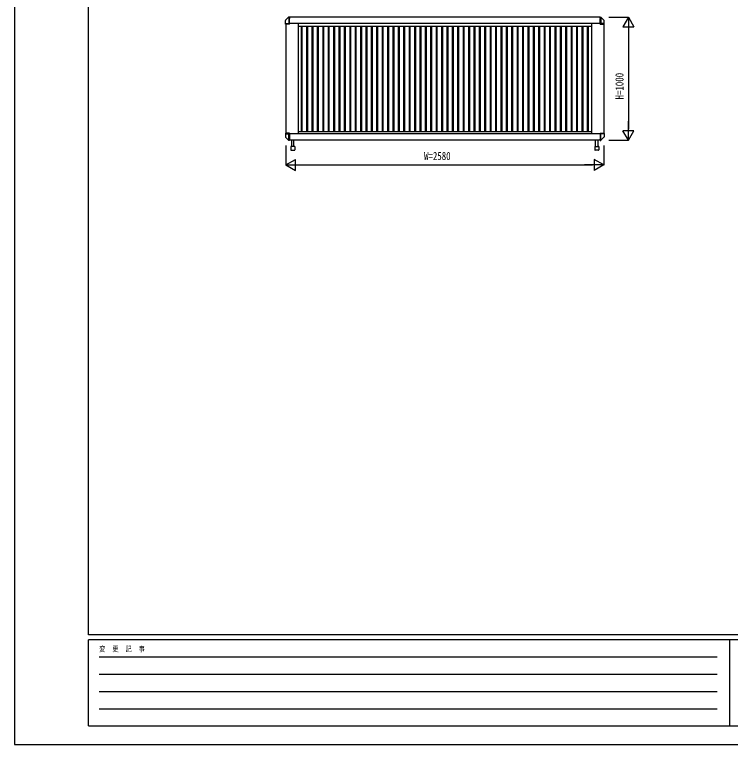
# Model space of a CAD drawing. Units: millimetres, scale not verified. Extents: x -8410 to 8410, y -5940 to 5940.
# Drawn here: x -8410 to -2602, y -5940 to -16 of the extents above; entities that cross this region are included whole.
import ezdxf
from ezdxf.enums import TextEntityAlignment as Align

# ---------------------------------------------------------------- set-up
doc = ezdxf.new("R2010")
doc.units = ezdxf.units.MM
doc.header["$LTSCALE"] = 30
for name, color, linetype in [('0-2_YKK_A1', 4, 'Continuous'), ('0-3_YKK_D', 6, 'Continuous'), ('0-4_YKK_ZWAK', 7, 'Continuous')]:
    doc.layers.add(name, color=color, linetype=linetype)
doc.styles.add('ＭＳ ゴシック', font='')
doc.styles.get('ＭＳ ゴシック').set_extended_font_data('MS Gothic')

msp = doc.modelspace()

# ---------------------------------------------------------------- linework, layer by layer
at = {"layer": '0-2_YKK_A1'}
for p, q in [((-6186.66, -36.86), (-6211.74, -61.69)), ((-6186.64, -36.87), (-6186.64, -36.89)), ((-6185.68, -36.16), (-6185.68, -72.71)), ((-6180.96, -35.91), (-6185.01, -36.12)), ((-6185.01, -36.16), (-6185.01, -36.14)), ((-6180.96, -41.84), (-6180.96, -35.91)), ((-3658.96, -36.21), (-6180.96, -36.21)), ((-6180.96, -41.84), (-6180.96, -46.54)), ((-6180.96, -72.71), (-6180.96, -46.54)), ((-3658.96, -35.91), (-3654.91, -36.12)), ((-3658.96, -41.84), (-3658.96, -35.91)), ((-3658.96, -41.84), (-3658.96, -46.54)), ((-3658.96, -72.71), (-3658.96, -46.54)), ((-3654.91, -36.16), (-3654.91, -36.14)), ((-3654.24, -36.16), (-3654.24, -72.71)), ((-3653.28, -36.87), (-3653.28, -36.89)), ((-3653.26, -36.86), (-3628.18, -61.69)), ((-6212.46, -70.48), (-6212.46, -63.45)), ((-6212.46, -80.63), (-6212.46, -70.48)), ((-6212.46, -88.21), (-6212.46, -80.63)), ((-6212.46, -92.21), (-6212.46, -88.21)), ((-6212.46, -88.21), (-6186.05, -88.21)), ((-6210.6, -93.21), (-6211.46, -93.21)), ((-6180.96, -93.21), (-6210.6, -93.21)), ((-6209.96, -93.21), (-6209.96, -979.21)), ((-6185.87, -88.21), (-6186.05, -88.21)), ((-6185.87, -88.21), (-6180.96, -88.21)), ((-6180.96, -88.21), (-6180.96, -72.71)), ((-3658.96, -88.21), (-6180.96, -88.21)), ((-6180.96, -92.21), (-6180.96, -88.21)), ((-6180.96, -92.21), (-6180.96, -93.21)), ((-6109.96, -88.21), (-6109.96, -985.21)), ((-6109.96, -108.21), (-3729.96, -108.21)), ((-6085.66, -108.21), (-6085.66, -964.21)), ((-6075.66, -964.21), (-6075.66, -108.21)), ((-6041.86, -108.21), (-6041.86, -964.21)), ((-6031.86, -964.21), (-6031.86, -108.21)), ((-5998.06, -108.21), (-5998.06, -964.21)), ((-5988.06, -964.21), (-5988.06, -108.21)), ((-5954.26, -108.21), (-5954.26, -964.21)), ((-5944.26, -964.21), (-5944.26, -108.21)), ((-5910.46, -108.21), (-5910.46, -964.21)), ((-5900.46, -964.21), (-5900.46, -108.21)), ((-5866.66, -108.21), (-5866.66, -964.21)), ((-5856.66, -964.21), (-5856.66, -108.21)), ((-5822.86, -108.21), (-5822.86, -964.21)), ((-5812.86, -964.21), (-5812.86, -108.21)), ((-5779.06, -108.21), (-5779.06, -964.21)), ((-5769.06, -964.21), (-5769.06, -108.21)), ((-5735.26, -108.21), (-5735.26, -964.21)), ((-5725.26, -964.21), (-5725.26, -108.21)), ((-5691.46, -108.21), (-5691.46, -964.21)), ((-5681.46, -964.21), (-5681.46, -108.21)), ((-5647.66, -108.21), (-5647.66, -964.21)), ((-5637.66, -964.21), (-5637.66, -108.21)), ((-5603.86, -108.21), (-5603.86, -964.21)), ((-5593.86, -964.21), (-5593.86, -108.21)), ((-5560.06, -108.21), (-5560.06, -964.21)), ((-5550.06, -964.21), (-5550.06, -108.21)), ((-5516.26, -108.21), (-5516.26, -964.21)), ((-5506.26, -964.21), (-5506.26, -108.21)), ((-5472.46, -108.21), (-5472.46, -964.21)), ((-5462.46, -964.21), (-5462.46, -108.21)), ((-5428.66, -108.21), (-5428.66, -964.21)), ((-5418.66, -964.21), (-5418.66, -108.21)), ((-5384.86, -108.21), (-5384.86, -964.21)), ((-5374.86, -964.21), (-5374.86, -108.21)), ((-5341.06, -108.21), (-5341.06, -964.21)), ((-5331.06, -964.21), (-5331.06, -108.21)), ((-5297.26, -108.21), (-5297.26, -964.21)), ((-5287.26, -964.21), (-5287.26, -108.21)), ((-5253.46, -108.21), (-5253.46, -964.21)), ((-5243.46, -964.21), (-5243.46, -108.21)), ((-5209.66, -108.21), (-5209.66, -964.21)), ((-5199.66, -964.21), (-5199.66, -108.21)), ((-5165.86, -108.21), (-5165.86, -964.21)), ((-5155.86, -964.21), (-5155.86, -108.21)), ((-5122.06, -108.21), (-5122.06, -964.21)), ((-5112.06, -964.21), (-5112.06, -108.21)), ((-5078.26, -108.21), (-5078.26, -964.21)), ((-5068.26, -964.21), (-5068.26, -108.21)), ((-5034.46, -108.21), (-5034.46, -964.21)), ((-5024.46, -964.21), (-5024.46, -108.21)), ((-4990.66, -108.21), (-4990.66, -964.21)), ((-4980.66, -964.21), (-4980.66, -108.21)), ((-4946.86, -108.21), (-4946.86, -964.21)), ((-4936.86, -964.21), (-4936.86, -108.21)), ((-4903.06, -108.21), (-4903.06, -964.21)), ((-4893.06, -964.21), (-4893.06, -108.21)), ((-4859.26, -108.21), (-4859.26, -964.21)), ((-4849.26, -964.21), (-4849.26, -108.21)), ((-4815.46, -108.21), (-4815.46, -964.21)), ((-4805.46, -964.21), (-4805.46, -108.21)), ((-4771.66, -108.21), (-4771.66, -964.21)), ((-4761.66, -964.21), (-4761.66, -108.21)), ((-4727.86, -108.21), (-4727.86, -964.21)), ((-4717.86, -964.21), (-4717.86, -108.21)), ((-4684.06, -108.21), (-4684.06, -964.21)), ((-4674.06, -964.21), (-4674.06, -108.21)), ((-4640.26, -108.21), (-4640.26, -964.21)), ((-4630.26, -964.21), (-4630.26, -108.21)), ((-4596.46, -108.21), (-4596.46, -964.21)), ((-4586.46, -964.21), (-4586.46, -108.21)), ((-4552.66, -108.21), (-4552.66, -964.21)), ((-4542.66, -964.21), (-4542.66, -108.21)), ((-4508.86, -108.21), (-4508.86, -964.21)), ((-4498.86, -964.21), (-4498.86, -108.21)), ((-4465.06, -108.21), (-4465.06, -964.21)), ((-4455.06, -964.21), (-4455.06, -108.21)), ((-4421.26, -108.21), (-4421.26, -964.21)), ((-4411.26, -964.21), (-4411.26, -108.21)), ((-4377.46, -108.21), (-4377.46, -964.21)), ((-4367.46, -964.21), (-4367.46, -108.21)), ((-4333.66, -108.21), (-4333.66, -964.21)), ((-4323.66, -964.21), (-4323.66, -108.21)), ((-4289.86, -108.21), (-4289.86, -964.21)), ((-4279.86, -964.21), (-4279.86, -108.21)), ((-4246.06, -108.21), (-4246.06, -964.21)), ((-4236.06, -964.21), (-4236.06, -108.21)), ((-4202.26, -108.21), (-4202.26, -964.21)), ((-4192.26, -964.21), (-4192.26, -108.21)), ((-4158.46, -108.21), (-4158.46, -964.21)), ((-4148.46, -964.21), (-4148.46, -108.21)), ((-4114.66, -108.21), (-4114.66, -964.21)), ((-4104.66, -964.21), (-4104.66, -108.21)), ((-4070.86, -108.21), (-4070.86, -964.21)), ((-4060.86, -964.21), (-4060.86, -108.21)), ((-4027.06, -108.21), (-4027.06, -964.21)), ((-4017.06, -964.21), (-4017.06, -108.21)), ((-3983.26, -108.21), (-3983.26, -964.21)), ((-3973.26, -964.21), (-3973.26, -108.21)), ((-3939.46, -108.21), (-3939.46, -964.21)), ((-3929.46, -964.21), (-3929.46, -108.21)), ((-3895.66, -108.21), (-3895.66, -964.21)), ((-3885.66, -964.21), (-3885.66, -108.21)), ((-3851.86, -108.21), (-3851.86, -964.21)), ((-3841.86, -964.21), (-3841.86, -108.21)), ((-3808.06, -108.21), (-3808.06, -964.21)), ((-3798.06, -964.21), (-3798.06, -108.21)), ((-3764.26, -108.21), (-3764.26, -964.21)), ((-3754.26, -964.21), (-3754.26, -108.21)), ((-3729.96, -88.21), (-3729.96, -984.21)), ((-3658.96, -88.21), (-3658.96, -72.71)), ((-3658.96, -92.21), (-3658.96, -88.21)), ((-3654.05, -88.21), (-3658.96, -88.21)), ((-3658.96, -92.21), (-3658.96, -93.21)), ((-3658.96, -93.21), (-3629.32, -93.21)), ((-3654.05, -88.21), (-3653.87, -88.21)), ((-3627.46, -88.21), (-3653.87, -88.21)), ((-3629.96, -93.21), (-3629.96, -979.21)), ((-3629.32, -93.21), (-3628.46, -93.21)), ((-3627.46, -70.48), (-3627.46, -63.45)), ((-3627.46, -80.63), (-3627.46, -70.48)), ((-3627.46, -88.21), (-3627.46, -80.63)), ((-3627.46, -92.21), (-3627.46, -88.21)), ((-6212.46, -980.21), (-6212.46, -984.21)), ((-6212.46, -984.21), (-6212.46, -991.79)), ((-6212.46, -984.21), (-6186.05, -984.21)), ((-6212.46, -991.79), (-6212.46, -1001.93)), ((-6212.46, -1001.93), (-6212.46, -1008.97)), ((-6210.6, -979.21), (-6211.46, -979.21)), ((-6180.96, -979.21), (-6210.6, -979.21)), ((-6185.87, -984.21), (-6186.05, -984.21)), ((-6185.87, -984.21), (-6180.96, -984.21)), ((-6185.68, -1036.26), (-6185.68, -999.7)), ((-6180.96, -980.21), (-6180.96, -979.21)), ((-6180.96, -980.21), (-6180.96, -984.21)), ((-3658.96, -984.21), (-6180.96, -984.21)), ((-6180.96, -984.21), (-6180.96, -999.7)), ((-6180.96, -999.7), (-6180.96, -1025.87)), ((-6109.96, -964.21), (-3729.96, -964.21)), ((-3658.96, -979.21), (-3629.32, -979.21)), ((-3658.96, -980.21), (-3658.96, -979.21)), ((-3658.96, -980.21), (-3658.96, -984.21)), ((-3658.96, -984.21), (-3658.96, -999.7)), ((-3654.05, -984.21), (-3658.96, -984.21)), ((-3658.96, -999.7), (-3658.96, -1025.87)), ((-3654.24, -1036.26), (-3654.24, -999.7)), ((-3654.05, -984.21), (-3653.87, -984.21)), ((-3627.46, -984.21), (-3653.87, -984.21)), ((-3629.32, -979.21), (-3628.46, -979.21)), ((-3627.46, -980.21), (-3627.46, -984.21)), ((-3627.46, -984.21), (-3627.46, -991.79)), ((-3627.46, -991.79), (-3627.46, -1001.93)), ((-3627.46, -1001.93), (-3627.46, -1008.97)), ((-6186.66, -1035.55), (-6211.74, -1010.73)), ((-6186.64, -1035.55), (-6186.64, -1035.53)), ((-6185.01, -1036.26), (-6185.01, -1036.28)), ((-6180.96, -1036.51), (-6185.01, -1036.3)), ((-6180.96, -1030.58), (-6180.96, -1025.87)), ((-6180.96, -1030.58), (-6180.96, -1036.51)), ((-3658.96, -1036.21), (-6180.96, -1036.21)), ((-6162.46, -1036.21), (-6162.46, -1086.21)), ((-6143.46, -1086.21), (-6143.46, -1036.21)), ((-3696.46, -1086.21), (-3696.46, -1036.21)), ((-3677.46, -1036.21), (-3677.46, -1086.21)), ((-3658.96, -1030.58), (-3658.96, -1025.87)), ((-3658.96, -1030.58), (-3658.96, -1036.51)), ((-3658.96, -1036.51), (-3654.91, -1036.3)), ((-3654.91, -1036.26), (-3654.91, -1036.28)), ((-3653.28, -1035.55), (-3653.28, -1035.53)), ((-3653.26, -1035.55), (-3628.18, -1010.73)), ((-6169.51, -1087.21), (-6169.51, -1112.21)), ((-6137.41, -1086.21), (-6168.51, -1086.21)), ((-6165.51, -1116.21), (-6140.41, -1116.21)), ((-6136.41, -1087.21), (-6136.41, -1112.21)), ((-3703.51, -1087.21), (-3703.51, -1112.21)), ((-3702.51, -1086.21), (-3671.41, -1086.21)), ((-3674.41, -1116.21), (-3699.51, -1116.21)), ((-3670.41, -1087.21), (-3670.41, -1112.21))]:
    msp.add_line(p, q, dxfattribs=at)
for points in [[(-6185.68, -72.81), (-6185.69, -73.57), (-6185.73, -77.15), (-6185.77, -80.69), (-6185.8, -82.99), (-6185.83, -85.24), (-6185.86, -87.59), (-6185.87, -88.21)], [(-3654.24, -72.81), (-3654.23, -73.57), (-3654.19, -77.15), (-3654.15, -80.69), (-3654.12, -82.99), (-3654.09, -85.24), (-3654.06, -87.59), (-3654.05, -88.21)], [(-6185.68, -999.61), (-6185.69, -998.85), (-6185.73, -995.27), (-6185.77, -991.73), (-6185.8, -989.43), (-6185.83, -987.18), (-6185.86, -984.83), (-6185.87, -984.21)], [(-3654.24, -999.61), (-3654.23, -998.85), (-3654.19, -995.27), (-3654.15, -991.73), (-3654.12, -989.43), (-3654.09, -987.18), (-3654.06, -984.83), (-3654.05, -984.21)]]:
    msp.add_lwpolyline(points, dxfattribs=at)
for centre, radius, start, end in [((-6184.88, -38.62), 2.5, 93.12962, 135.58389), ((-3655.04, -38.62), 2.5, 44.41611, 86.87038), ((-6209.96, -63.45), 2.5, 135.33594, 180), ((-6211.46, -92.21), 1, 180, 270), ((-3628.46, -92.21), 1, 270, 0), ((-3629.96, -63.45), 2.5, 0, 44.66406), ((-6211.46, -980.21), 1, 90, 180), ((-3628.46, -980.21), 1, 0, 90), ((-6209.96, -1008.97), 2.5, 180, 224.66406), ((-6184.88, -1033.8), 2.5, 224.41611, 266.87038), ((-3655.04, -1033.8), 2.5, 273.12962, 315.58389), ((-3629.96, -1008.97), 2.5, 315.33594, 0), ((-6168.51, -1087.21), 1, 90, 180), ((-6165.51, -1112.21), 4, 180, 270), ((-6140.41, -1112.21), 4, 270, 0), ((-6137.41, -1087.21), 1, 0, 90), ((-3702.51, -1087.21), 1, 90, 180), ((-3699.51, -1112.21), 4, 180, 270), ((-3674.41, -1112.21), 4, 270, 0), ((-3671.41, -1087.21), 1, 0, 90)]:
    msp.add_arc(centre, radius, start, end, dxfattribs=at)
at = {"layer": '0-3_YKK_D'}
for p, q in [((-3588.96, -36.21), (-3428.96, -36.21)), ((-3429.96, -36.21), (-3474.96, -114.15)), ((-3429.96, -36.21), (-3384.96, -114.15)), ((-3429.96, -36.21), (-3429.96, -192.09)), ((-3474.96, -114.15), (-3384.96, -114.15)), ((-3429.96, -126.21), (-3429.96, -946.21)), ((-3429.96, -1036.21), (-3429.96, -880.32)), ((-3429.96, -1036.21), (-3474.96, -958.27)), ((-3384.96, -958.27), (-3474.96, -958.27)), ((-3429.96, -1036.21), (-3384.96, -958.27)), ((-3588.96, -1036.21), (-3428.96, -1036.21)), ((-6209.96, -1077.21), (-6209.96, -1237.21)), ((-3629.96, -1077.21), (-3629.96, -1237.21)), ((-6209.96, -1236.21), (-6132.02, -1191.21)), ((-6209.96, -1236.21), (-6132.02, -1281.21)), ((-6209.96, -1236.21), (-6054.08, -1236.21)), ((-6132.02, -1281.21), (-6132.02, -1191.21)), ((-6119.96, -1236.21), (-3719.96, -1236.21)), ((-3629.96, -1236.21), (-3785.85, -1236.21)), ((-3629.96, -1236.21), (-3707.9, -1191.21)), ((-3707.9, -1191.21), (-3707.9, -1281.21)), ((-3629.96, -1236.21), (-3707.9, -1281.21))]:
    msp.add_line(p, q, dxfattribs=at)
at = {"layer": '0-4_YKK_ZWAK'}
for p, q in [((-7809.96, -5050), (-7809.96, 5550)), ((7790.04, -5050), (-7809.96, -5050)), ((-2609.96, -5090), (-7809.96, -5090)), ((-7809.96, -5790), (-7809.96, -5090)), ((-2609.96, -5090), (-2609.96, -5790)), ((-9.96, -5090), (-2609.96, -5090)), ((-7724.96, -5230), (-2709.96, -5230)), ((-7724.96, -5370), (-2709.96, -5370)), ((-7724.96, -5510), (-2709.96, -5510)), ((-7724.96, -5650), (-2709.96, -5650)), ((-7809.96, -5790), (-2609.96, -5790)), ((-2609.96, -5790), (-9.96, -5790))]:
    msp.add_line(p, q, dxfattribs=at)
msp.add_lwpolyline([(-8410, -5940), (8410, -5940), (8410, 5940), (-8410, 5940)], close=True, dxfattribs=at)

# ---------------------------------------------------------------- texts
at = {"layer": '0-3_YKK_D', "style": 'ＭＳ ゴシック', "width": 0.8}
msp.add_text('H=1000', height=65.98, rotation=90, dxfattribs=at).set_placement((-3449.96, -704.21), align=Align.BOTTOM_LEFT)
msp.add_text('W=2580', height=65.98, dxfattribs=at).set_placement((-5087.96, -1216.21), align=Align.BOTTOM_LEFT)
at = {"layer": '0-4_YKK_ZWAK', "style": 'ＭＳ ゴシック', "width": 0.8}
msp.add_text('変  更  記  事', height=43.99, dxfattribs=at).set_placement((-7722.62, -5200), align=Align.BOTTOM_LEFT)

doc.saveas('drawing.dxf')
